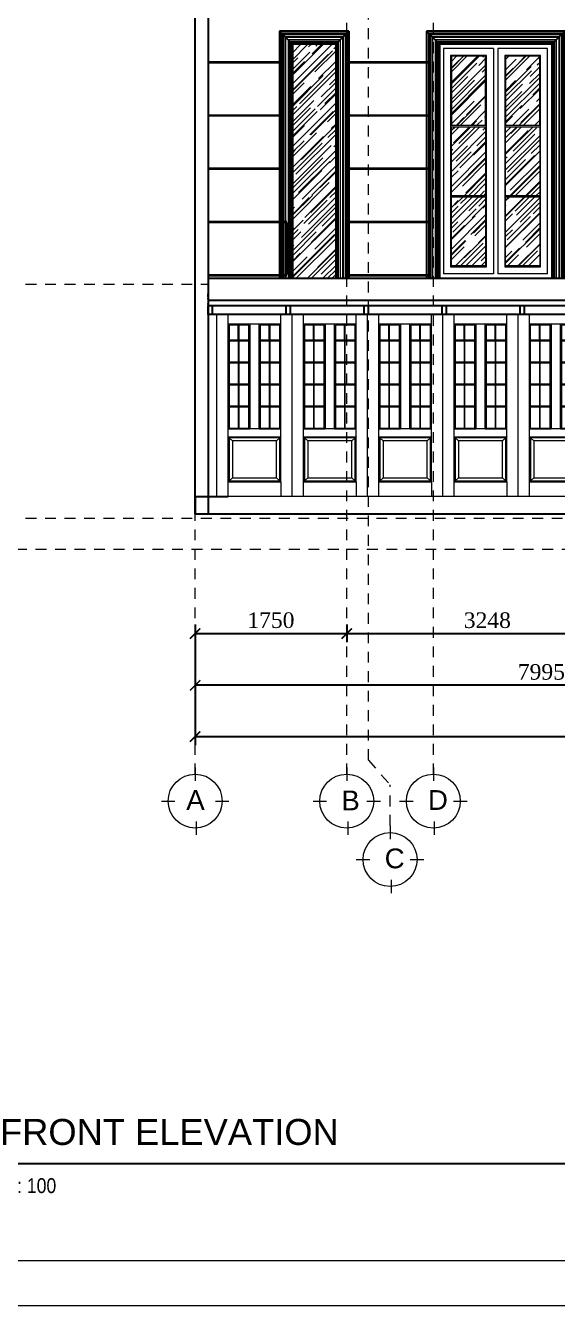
# Model space of a CAD drawing. Header units: millimetres. Extents: x -9564 to 494436, y -140371 to 4257.
# Drawn here: x 105.46 to 111.6, y 101.31 to 116.08 of the extents above; entities that cross this region are included whole.
import ezdxf
from ezdxf.enums import TextEntityAlignment as Align

# ---------------------------------------------------------------- set-up
doc = ezdxf.new("R2010")
doc.units = ezdxf.units.MM
doc.header["$MEASUREMENT"] = 0
for name, pattern in [('DASHED2', [0.375, 0.25, -0.125]), ('HIDDEN2', [0.1875, 0.125, -0.0625]), ('SLD-Solid', [0])]:
    doc.linetypes.add(name, pattern=pattern)
doc.layers.get('DEFPOINTS').update_dxf_attribs({"lineweight": 18})
for name, color, linetype, lineweight in [('09-Arsiran', 8, 'Continuous', 5), ('AS', 8, 'HIDDEN2', 5), ('DOOR OPENING', 4, 'SLD-Solid', 5), ('LEGEND', 1, 'DASHED2', 50), ('XR-KOP A3_MOZART$0$A-TXTKOP', 3, 'Continuous', 5), ('XR-KOP A3_MOZART$0$KOP-A1$0$A-GRSKOP', 1, 'Continuous', 5)]:
    doc.layers.add(name, color=color, linetype=linetype, lineweight=lineweight)
doc.layers.add('NOT', color=1, linetype='Continuous')
doc.styles.add('HAND', font='ROMAND.SHX', dxfattribs={"width": 0.8, "height": 250})
doc.styles.add('NOTEXT1', font='arial.ttf')
doc.styles.add('NOTEXT2', font='arial.ttf')
doc.styles.add('NOTEXT4', font='arial.ttf')
doc.styles.get("Standard").update_dxf_attribs({"font": 'arial.ttf'})
doc.styles.add('style2', font='times.ttf', dxfattribs={"height": 0.18})
doc.styles.add('XR-KOP A3_MOZART$0$ROMAND', font='romand.shx', dxfattribs={"height": 2, "bigfont": 'bigfont.shx'})
doc.dimstyles.new('ISO-25', dxfattribs={"dimtxt": 0.18, "dimasz": 0.12, "dimexe": 0.1, "dimexo": 0.1, "dimgap": 0.0625, "dimtad": 1, "dimtoh": 1, "dimdec": 0, "dimlfac": 1000, "dimtxsty": 'style2', "dimblk": 'ARCHTICK', "dimcen": 0.15, "dimclrd": 1, "dimclre": 1, "dimclrt": 4, "dimadec": 0, "dimazin": 0, "dimtfac": 1, "dimtdec": 0, "dimtmove": 0, "dimatfit": 3, "dimldrblk": 'OBLIQUE', "dimfxl": 1, "dimarcsym": 0})

# ---------------------------------------------------------------- blocks, each defined once
blk = doc.blocks.new('hsdh')
at = {"layer": 'XR-KOP A3_MOZART$0$KOP-A1$0$A-GRSKOP', "color": 0, "linetype": 'Continuous', "lineweight": 5}
blk.add_lwpolyline([(145480, 82601), (107945, 82601), (107945, 56197), (145480, 56197)], close=True, dxfattribs=at)
at = {"layer": 'XR-KOP A3_MOZART$0$KOP-A1$0$A-GRSKOP', "color": 5, "linetype": 'Continuous', "lineweight": 5}
blk.add_lwpolyline([(145017, 82138), (108409, 82138), (108409, 56660), (145017, 56660)], close=True, dxfattribs=at)
blk = doc.blocks.new('NOT-28-ADI')
at = {"const_width": 50}
blk.add_lwpolyline([(-750, 0), (750, 0)], dxfattribs=at)
blk.add_circle((0, 0), 750)
at = {"layer": 'NOT'}
blk.add_line((750, 0), (12100, 0), dxfattribs=at)
at = {"color": 5, "style": 'NOTEXT4'}
for tag, p in [('JDL1', (988, 765)), ('JDL2', (988, 250))]:
    blk.add_attdef(tag, p, '', height=350, dxfattribs=at)
at = {"color": 5, "style": 'NOTEXT4', "width": 0.85}
blk.add_attdef('NO', text='', height=300, dxfattribs=at).set_placement((68, 360), align=Align.MIDDLE_CENTER)
at = {"style": 'NOTEXT1', "width": 0.85}
blk.add_attdef('REF.', text='', height=200, dxfattribs=at).set_placement((0, -190), align=Align.TOP_CENTER)
blk.add_attdef('SCALE', (1020, -398), '', height=200, dxfattribs=at)
blk.add_attdef('ROOM', text='', height=200, dxfattribs=at).set_placement((3715, -388), align=Align.RIGHT)
blk = doc.blocks.new('list')
for p, q in [((341.758, 201.809), (340.958, 201.809)), ((340.958, 201.809), (340.958, 201.461)), ((340.958, 201.809), (341.108, 201.659)), ((341.758, 201.809), (341.608, 201.659)), ((341.736, 201.787), (341.736, 198.959)), ((341.758, 201.809), (341.758, 201.461)), ((341.608, 201.659), (341.108, 201.659)), ((341.108, 201.659), (341.108, 198.959)), ((341.608, 201.659), (341.608, 198.959)), ((340.958, 201.461), (340.958, 201.446)), ((340.958, 201.446), (340.958, 200.846)), ((341.758, 201.461), (341.758, 201.446)), ((341.758, 201.446), (341.758, 200.846)), ((340.958, 200.846), (340.958, 200.831)), ((340.958, 200.831), (340.958, 200.231)), ((341.758, 200.846), (341.758, 200.831)), ((341.758, 200.831), (341.758, 200.231)), ((340.958, 200.231), (340.958, 200.216)), ((340.958, 200.216), (340.958, 199.616)), ((341.758, 200.231), (341.758, 200.216)), ((341.758, 200.216), (341.758, 199.616)), ((340.958, 199.616), (340.958, 199.601)), ((340.958, 199.601), (340.958, 198.959)), ((341.758, 199.616), (341.758, 199.601)), ((341.758, 199.601), (341.758, 198.959))]:
    blk.add_line(p, q)
at = {"layer": '09-Arsiran'}
for p, q in [((340.98, 201.787), (340.98, 198.959)), ((341.736, 201.787), (340.98, 201.787)), ((340.993, 201.775), (340.993, 198.959)), ((341.723, 201.775), (340.993, 201.775)), ((341, 201.767), (341, 198.959)), ((341.716, 201.767), (341, 201.767)), ((341.021, 201.746), (341.021, 198.959)), ((341.695, 201.746), (341.021, 201.746)), ((341.03, 201.737), (341.03, 198.959)), ((341.686, 201.737), (341.03, 201.737)), ((341.058, 201.709), (341.058, 198.959)), ((341.658, 201.709), (341.058, 201.709)), ((341.074, 201.693), (341.642, 201.693)), ((341.074, 198.959), (341.074, 201.693)), ((341.642, 198.959), (341.642, 201.693)), ((341.658, 201.709), (341.658, 198.959)), ((341.686, 201.737), (341.686, 198.959)), ((341.695, 201.746), (341.695, 198.959)), ((341.716, 201.767), (341.716, 198.959)), ((341.723, 201.775), (341.723, 198.959)), ((341.083, 201.685), (341.083, 198.959)), ((341.634, 201.685), (341.083, 201.685)), ((341.087, 201.68), (341.087, 198.959)), ((341.629, 201.68), (341.087, 201.68)), ((341.618, 201.67), (341.098, 201.67)), ((341.098, 201.67), (341.098, 198.959)), ((341.098, 201.67), (341.098, 198.959)), ((341.618, 201.67), (341.618, 198.959)), ((341.618, 201.67), (341.618, 198.959)), ((341.629, 201.68), (341.629, 198.959)), ((341.633, 201.685), (341.633, 198.959))]:
    blk.add_line(p, q, dxfattribs=at)
blk = doc.blocks.new('list1')
for p, q in [((333.255, 201.81), (331.655, 201.809)), ((331.655, 201.809), (331.655, 201.461)), ((331.655, 201.809), (331.806, 201.659)), ((333.255, 201.81), (333.105, 201.66)), ((333.255, 201.81), (333.255, 201.461)), ((333.106, 201.66), (331.806, 201.659)), ((331.806, 201.659), (331.806, 198.959)), ((333.105, 201.66), (333.105, 198.959)), ((331.655, 201.461), (331.655, 201.446)), ((331.655, 201.446), (331.655, 200.846)), ((333.255, 201.461), (333.255, 201.446)), ((333.255, 201.446), (333.255, 200.846)), ((331.655, 200.846), (331.655, 200.831)), ((331.655, 200.831), (331.655, 200.231)), ((333.255, 200.846), (333.255, 200.831)), ((333.255, 200.831), (333.255, 200.231)), ((331.655, 200.231), (331.655, 200.216)), ((331.655, 200.216), (331.655, 199.616)), ((333.255, 200.231), (333.255, 200.216)), ((333.255, 200.216), (333.255, 199.616)), ((331.655, 199.616), (331.655, 199.601)), ((331.655, 199.601), (331.655, 198.959)), ((333.255, 199.616), (333.255, 199.601)), ((333.255, 199.601), (333.255, 198.959))]:
    blk.add_line(p, q)
at = {"layer": '09-Arsiran'}
for p, q in [((333.233, 201.788), (331.678, 201.787)), ((331.678, 201.787), (331.678, 198.959)), ((331.69, 201.775), (331.69, 198.959)), ((333.221, 201.775), (331.69, 201.775)), ((333.214, 201.768), (331.697, 201.767)), ((331.697, 201.767), (331.697, 198.959)), ((333.192, 201.747), (331.719, 201.746)), ((331.719, 201.746), (331.719, 198.959)), ((333.183, 201.738), (331.727, 201.737)), ((331.727, 201.737), (331.727, 198.959)), ((333.155, 201.71), (331.756, 201.709)), ((331.756, 201.709), (331.756, 198.959)), ((331.772, 201.693), (333.139, 201.694)), ((331.772, 198.959), (331.772, 201.693)), ((333.139, 198.959), (333.139, 201.694)), ((333.155, 201.71), (333.155, 198.959)), ((333.183, 201.738), (333.183, 198.959)), ((333.192, 201.747), (333.192, 198.959)), ((333.214, 201.768), (333.214, 198.959)), ((333.221, 201.775), (333.221, 198.959)), ((333.233, 201.788), (333.233, 198.959)), ((331.78, 201.685), (331.78, 198.959)), ((333.131, 201.685), (331.78, 201.685)), ((333.126, 201.681), (331.785, 201.68)), ((331.785, 201.68), (331.785, 198.959)), ((333.116, 201.67), (331.795, 201.67)), ((331.795, 201.67), (331.795, 198.959)), ((331.795, 201.67), (331.795, 198.959)), ((333.116, 201.67), (333.116, 198.959)), ((333.116, 201.67), (333.116, 198.959)), ((333.126, 201.681), (333.126, 198.959)), ((333.131, 201.685), (333.131, 198.959))]:
    blk.add_line(p, q, dxfattribs=at)
blk = doc.blocks.new('henderson')
at = {"layer": 'DOOR OPENING'}
for p, q in [((341.086, 194.759), (341.105, 194.759)), ((341.105, 192.659), (341.105, 194.759)), ((341.105, 194.759), (341.235, 194.759)), ((341.235, 194.759), (341.844, 194.759)), ((341.235, 194.646), (341.235, 194.759)), ((341.844, 194.646), (341.844, 194.759)), ((341.844, 194.759), (341.937, 194.759)), ((341.937, 194.759), (341.975, 194.759)), ((341.975, 192.659), (341.975, 194.759)), ((341.975, 194.759), (341.987, 194.759)), ((341.486, 194.646), (341.235, 194.646)), ((341.235, 193.439), (341.235, 194.646)), ((341.246, 194.636), (341.246, 194.463)), ((341.35, 194.636), (341.246, 194.636)), ((341.361, 194.636), (341.35, 194.636)), ((341.35, 194.463), (341.35, 194.636)), ((341.475, 194.636), (341.361, 194.636)), ((341.361, 194.463), (341.361, 194.636)), ((341.475, 194.463), (341.475, 194.636)), ((341.594, 194.646), (341.486, 194.646)), ((341.486, 194.646), (341.486, 193.439)), ((341.844, 194.646), (341.594, 194.646)), ((341.594, 193.439), (341.594, 194.646)), ((341.605, 194.636), (341.605, 194.463)), ((341.708, 194.636), (341.605, 194.636)), ((341.719, 194.636), (341.708, 194.636)), ((341.708, 194.463), (341.708, 194.636)), ((341.833, 194.636), (341.719, 194.636)), ((341.719, 194.463), (341.719, 194.636)), ((341.833, 194.463), (341.833, 194.636)), ((341.844, 193.439), (341.844, 194.646)), ((341.246, 194.463), (341.246, 194.454)), ((341.35, 194.463), (341.246, 194.463)), ((341.246, 194.454), (341.246, 194.209)), ((341.246, 194.454), (341.35, 194.454)), ((341.361, 194.463), (341.35, 194.463)), ((341.35, 194.454), (341.35, 194.463)), ((341.35, 194.454), (341.35, 194.209)), ((341.35, 194.454), (341.361, 194.454)), ((341.361, 194.454), (341.361, 194.463)), ((341.475, 194.463), (341.361, 194.463)), ((341.361, 194.454), (341.475, 194.454)), ((341.361, 194.209), (341.361, 194.454)), ((341.475, 194.454), (341.475, 194.463)), ((341.475, 194.209), (341.475, 194.454)), ((341.605, 194.463), (341.605, 194.454)), ((341.708, 194.463), (341.605, 194.463)), ((341.605, 194.454), (341.605, 194.209)), ((341.605, 194.454), (341.708, 194.454)), ((341.719, 194.463), (341.708, 194.463)), ((341.708, 194.454), (341.708, 194.463)), ((341.708, 194.454), (341.708, 194.209)), ((341.708, 194.454), (341.719, 194.454)), ((341.719, 194.454), (341.719, 194.463)), ((341.833, 194.463), (341.719, 194.463)), ((341.719, 194.454), (341.833, 194.454)), ((341.719, 194.209), (341.719, 194.454)), ((341.833, 194.454), (341.833, 194.463)), ((341.833, 194.209), (341.833, 194.454)), ((341.246, 194.209), (341.246, 194.2)), ((341.35, 194.209), (341.246, 194.209)), ((341.246, 194.2), (341.246, 193.955)), ((341.246, 194.2), (341.35, 194.2)), ((341.361, 194.209), (341.35, 194.209)), ((341.35, 194.2), (341.35, 193.955)), ((341.35, 194.2), (341.361, 194.2)), ((341.475, 194.209), (341.361, 194.209)), ((341.361, 194.2), (341.475, 194.2)), ((341.361, 193.955), (341.361, 194.2)), ((341.475, 194.2), (341.475, 194.209)), ((341.475, 193.955), (341.475, 194.2)), ((341.605, 194.209), (341.605, 194.2)), ((341.708, 194.209), (341.605, 194.209)), ((341.605, 194.2), (341.605, 193.955)), ((341.605, 194.2), (341.708, 194.2)), ((341.719, 194.209), (341.708, 194.209)), ((341.708, 194.2), (341.708, 193.955)), ((341.708, 194.2), (341.719, 194.2)), ((341.833, 194.209), (341.719, 194.209)), ((341.719, 194.2), (341.833, 194.2)), ((341.719, 193.955), (341.719, 194.2)), ((341.833, 194.2), (341.833, 194.209)), ((341.833, 193.955), (341.833, 194.2)), ((341.246, 193.955), (341.246, 193.946)), ((341.35, 193.955), (341.246, 193.955)), ((341.246, 193.946), (341.246, 193.702)), ((341.246, 193.946), (341.35, 193.946)), ((341.361, 193.955), (341.35, 193.955)), ((341.35, 193.946), (341.35, 193.702)), ((341.35, 193.946), (341.361, 193.946)), ((341.475, 193.955), (341.361, 193.955)), ((341.361, 193.702), (341.361, 193.946)), ((341.361, 193.946), (341.475, 193.946)), ((341.475, 193.946), (341.475, 193.955)), ((341.475, 193.702), (341.475, 193.946)), ((341.605, 193.955), (341.605, 193.946)), ((341.708, 193.955), (341.605, 193.955)), ((341.605, 193.946), (341.605, 193.702)), ((341.605, 193.946), (341.708, 193.946)), ((341.719, 193.955), (341.708, 193.955)), ((341.708, 193.946), (341.708, 193.702)), ((341.708, 193.946), (341.719, 193.946)), ((341.833, 193.955), (341.719, 193.955)), ((341.719, 193.702), (341.719, 193.946)), ((341.719, 193.946), (341.833, 193.946)), ((341.833, 193.946), (341.833, 193.955)), ((341.833, 193.702), (341.833, 193.946)), ((341.246, 193.702), (341.246, 193.692)), ((341.35, 193.702), (341.246, 193.702)), ((341.246, 193.692), (341.246, 193.448)), ((341.246, 193.692), (341.35, 193.692)), ((341.361, 193.702), (341.35, 193.702)), ((341.35, 193.692), (341.361, 193.692)), ((341.35, 193.692), (341.35, 193.448)), ((341.475, 193.702), (341.361, 193.702)), ((341.361, 193.448), (341.361, 193.692)), ((341.361, 193.692), (341.475, 193.692)), ((341.475, 193.692), (341.475, 193.702)), ((341.475, 193.448), (341.475, 193.692)), ((341.605, 193.702), (341.605, 193.692)), ((341.708, 193.702), (341.605, 193.702)), ((341.605, 193.692), (341.605, 193.448)), ((341.605, 193.692), (341.708, 193.692)), ((341.719, 193.702), (341.708, 193.702)), ((341.708, 193.692), (341.719, 193.692)), ((341.708, 193.692), (341.708, 193.448)), ((341.833, 193.702), (341.719, 193.702)), ((341.719, 193.448), (341.719, 193.692)), ((341.719, 193.692), (341.833, 193.692)), ((341.833, 193.692), (341.833, 193.702)), ((341.833, 193.448), (341.833, 193.692)), ((341.235, 193.439), (341.486, 193.439)), ((341.235, 193.345), (341.235, 193.439)), ((341.246, 193.448), (341.35, 193.448)), ((341.35, 193.448), (341.361, 193.448)), ((341.361, 193.448), (341.475, 193.448)), ((341.594, 193.439), (341.486, 193.439)), ((341.594, 193.439), (341.844, 193.439)), ((341.605, 193.448), (341.708, 193.448)), ((341.708, 193.448), (341.719, 193.448)), ((341.719, 193.448), (341.833, 193.448)), ((341.844, 193.345), (341.844, 193.439)), ((341.235, 192.828), (341.235, 193.345)), ((341.235, 193.345), (341.844, 193.345)), ((341.235, 193.345), (341.241, 193.34)), ((341.241, 193.34), (341.241, 192.833)), ((341.241, 193.34), (341.247, 193.334)), ((341.839, 193.34), (341.241, 193.34)), ((341.833, 193.334), (341.247, 193.334)), ((341.287, 193.3), (341.247, 193.334)), ((341.247, 193.334), (341.247, 192.838)), ((341.793, 193.3), (341.287, 193.3)), ((341.287, 193.3), (341.287, 192.872)), ((341.833, 193.334), (341.793, 193.3)), ((341.793, 192.872), (341.793, 193.3)), ((341.833, 193.334), (341.839, 193.34)), ((341.833, 192.838), (341.833, 193.334)), ((341.844, 193.345), (341.839, 193.34)), ((341.839, 192.833), (341.839, 193.34)), ((341.844, 192.828), (341.844, 193.345)), ((341.235, 192.828), (341.241, 192.833)), ((341.235, 192.659), (341.235, 192.828)), ((341.235, 192.828), (341.844, 192.828)), ((341.241, 192.833), (341.247, 192.838)), ((341.241, 192.833), (341.839, 192.833)), ((341.247, 192.838), (341.287, 192.872)), ((341.247, 192.838), (341.833, 192.838)), ((341.287, 192.872), (341.793, 192.872)), ((341.833, 192.838), (341.793, 192.872)), ((341.839, 192.833), (341.833, 192.838)), ((341.839, 192.833), (341.844, 192.828)), ((341.844, 192.828), (341.844, 192.659)), ((341.235, 192.659), (341.105, 192.659)), ((341.844, 192.659), (341.235, 192.659)), ((341.975, 192.659), (341.844, 192.659))]:
    blk.add_line(p, q, dxfattribs=at)
blk = doc.blocks.new('_ArchTick')
at = {"color": 0, "linetype": 'ByBlock', "const_width": 0.15}
blk.add_lwpolyline([(-0.5, -0.5), (0.5, 0.5)], dxfattribs=at)
blk = doc.blocks.new('*D574')
at = {"color": 1, "lineweight": -2, "transparency": 16777216}
for p, q in [((330.567, 151.397), (330.567, 151.191)), ((332.317, 151.397), (332.317, 151.191)), ((330.567, 151.291), (332.317, 151.291))]:
    blk.add_line(p, q, dxfattribs=at)
at = {"layer": 'DEFPOINTS', "color": 0, "transparency": 16777216}
for p in [(330.567, 151.497), (332.317, 151.497), (332.317, 151.291)]:
    blk.add_point(p, dxfattribs=at)
at = {"color": 1, "lineweight": -2, "transparency": 16777216, "xscale": 0.12, "yscale": 0.12, "zscale": 0.12, "rotation": 180}
blk.add_blockref('_ArchTick', (330.567, 151.291), dxfattribs=at)
at = {"color": 1, "lineweight": -2, "transparency": 16777216, "xscale": 0.12, "yscale": 0.12, "zscale": 0.12}
blk.add_blockref('_ArchTick', (332.317, 151.291), dxfattribs=at)
at = {"color": 4, "transparency": 16777216, "insert": (331.442, 151.445), "char_height": 0.18, "attachment_point": 5, "style": 'style2'}
blk.add_mtext('1750', dxfattribs=at)
blk = doc.blocks.new('_Oblique')
at = {"color": 0, "linetype": 'ByBlock', "lineweight": -2}
blk.add_line((-0.5, -0.5), (0.5, 0.5), dxfattribs=at)
blk = doc.blocks.new('*D575')
at = {"color": 1, "lineweight": -2, "transparency": 16777216}
for p, q in [((332.317, 151.397), (332.317, 151.191)), ((335.565, 151.397), (335.565, 151.191)), ((332.317, 151.291), (335.565, 151.291))]:
    blk.add_line(p, q, dxfattribs=at)
at = {"layer": 'DEFPOINTS', "color": 0, "transparency": 16777216}
for p in [(332.317, 151.497), (335.565, 151.497), (335.565, 151.291)]:
    blk.add_point(p, dxfattribs=at)
at = {"color": 1, "lineweight": -2, "transparency": 16777216, "xscale": 0.12, "yscale": 0.12, "zscale": 0.12, "rotation": 180}
blk.add_blockref('_ArchTick', (332.317, 151.291), dxfattribs=at)
at = {"color": 1, "lineweight": -2, "transparency": 16777216, "xscale": 0.12, "yscale": 0.12, "zscale": 0.12}
blk.add_blockref('_ArchTick', (335.565, 151.291), dxfattribs=at)
at = {"color": 4, "transparency": 16777216, "insert": (333.941, 151.445), "char_height": 0.18, "attachment_point": 5, "style": 'style2'}
blk.add_mtext('3248', dxfattribs=at)
blk = doc.blocks.new('*D578')
at = {"color": 1, "lineweight": -2, "transparency": 16777216}
for p, q in [((330.567, 151.191), (330.567, 150.594)), ((338.562, 151.194), (338.562, 150.594)), ((338.562, 150.694), (330.567, 150.694))]:
    blk.add_line(p, q, dxfattribs=at)
at = {"layer": 'DEFPOINTS', "color": 0, "transparency": 16777216}
for p in [(330.567, 151.291), (338.562, 151.294), (330.567, 150.694)]:
    blk.add_point(p, dxfattribs=at)
at = {"color": 1, "lineweight": -2, "transparency": 16777216, "xscale": 0.12, "yscale": 0.12, "zscale": 0.12, "rotation": 180}
blk.add_blockref('_ArchTick', (330.567, 150.694), dxfattribs=at)
at = {"color": 1, "lineweight": -2, "transparency": 16777216, "xscale": 0.12, "yscale": 0.12, "zscale": 0.12}
blk.add_blockref('_ArchTick', (338.562, 150.694), dxfattribs=at)
at = {"color": 4, "transparency": 16777216, "insert": (334.565, 150.848), "char_height": 0.18, "attachment_point": 5, "style": 'style2'}
blk.add_mtext('7995', dxfattribs=at)
blk = doc.blocks.new('*D581')
at = {"color": 1, "lineweight": -2, "transparency": 16777216}
for p, q in [((330.567, 150.594), (330.567, 150.002)), ((348.212, 150.594), (348.212, 150.002)), ((330.567, 150.102), (348.212, 150.102))]:
    blk.add_line(p, q, dxfattribs=at)
at = {"layer": 'DEFPOINTS', "color": 0, "transparency": 16777216}
for p in [(330.567, 150.694), (348.212, 150.694), (348.212, 150.102)]:
    blk.add_point(p, dxfattribs=at)
at = {"color": 1, "lineweight": -2, "transparency": 16777216, "xscale": 0.12, "yscale": 0.12, "zscale": 0.12, "rotation": 180}
blk.add_blockref('_ArchTick', (330.567, 150.102), dxfattribs=at)
at = {"color": 1, "lineweight": -2, "transparency": 16777216, "xscale": 0.12, "yscale": 0.12, "zscale": 0.12}
blk.add_blockref('_ArchTick', (348.212, 150.102), dxfattribs=at)
at = {"color": 4, "transparency": 16777216, "insert": (339.39, 150.257), "char_height": 0.18, "attachment_point": 5, "style": 'style2'}
blk.add_mtext('17645', dxfattribs=at)
blk = doc.blocks.new('GS')
at = {"layer": '09-Arsiran'}
h = blk.add_hatch(dxfattribs=at)
h.set_pattern_fill('AR-RROOF', color=256, scale=0.005, angle=45)
h.set_pattern_definition([(45, (-15.7414, -44.29391), (0.107763073, 0.287368196), [1.905, -0.254, 0.635, -0.127]), (45, (-15.66686, -44.12957), (-0.20923997, 0.029634845), [0.381, -0.04191, 0.762, -0.09525]), (45, (-15.77283, -44.17268), (0.406805602, 0.527141034), [1.016, -0.1778, 0.508, -0.127])])
h.paths.add_polyline_path([(328.222, 157.225), (328.164, 157.225), (327.828, 157.225), (327.828, 156.432), (328.222, 156.432)])
h.paths.add_polyline_path([(327.828, 155.619), (328.222, 155.619), (328.222, 156.412), (327.828, 156.412)])
h.paths.add_polyline_path([(327.828, 155.599), (327.828, 154.805), (328.164, 154.805), (328.222, 154.805), (328.222, 155.599)])
h.paths.add_polyline_path([(327.203, 154.805), (327.454, 154.805), (327.598, 154.805), (327.598, 155.599), (327.454, 155.599), (327.203, 155.599)])
h.paths.add_polyline_path([(327.598, 156.412), (327.454, 156.412), (327.203, 156.412), (327.203, 155.619), (327.454, 155.619), (327.598, 155.619)])
h.paths.add_polyline_path([(327.203, 156.432), (327.454, 156.432), (327.598, 156.432), (327.598, 157.225), (327.454, 157.225), (327.203, 157.225)])
at = {"layer": 'DOOR OPENING'}
for p, q in [((327.063, 157.365), (327.063, 154.665)), ((328.364, 157.365), (327.063, 157.365)), ((328.364, 154.665), (328.364, 157.365)), ((327.113, 157.315), (327.113, 154.715)), ((327.688, 157.315), (327.113, 157.315)), ((327.688, 157.315), (327.688, 154.715)), ((327.738, 157.315), (327.738, 154.715)), ((328.312, 157.315), (327.738, 157.315)), ((328.312, 154.715), (328.312, 157.315)), ((327.828, 155.619), (328.222, 155.619)), ((328.222, 155.599), (327.828, 155.599)), ((327.688, 154.715), (327.113, 154.715)), ((328.312, 154.715), (327.738, 154.715)), ((328.364, 154.665), (327.063, 154.665))]:
    blk.add_line(p, q, dxfattribs=at)
for points in [[(327.193, 157.235), (327.193, 154.795), (327.608, 154.795), (327.608, 157.235)], [(327.454, 156.432), (327.598, 156.432), (327.598, 157.225), (327.454, 157.225), (327.203, 157.225), (327.203, 156.432)], [(327.818, 157.235), (327.818, 154.795), (328.232, 154.795), (328.232, 157.235)], [(328.222, 157.225), (328.164, 157.225), (327.828, 157.225), (327.828, 156.432), (328.222, 156.432)], [(327.598, 156.412), (327.598, 154.805), (327.454, 154.805), (327.203, 154.805), (327.203, 156.412), (327.454, 156.412)], [(328.222, 154.805), (328.164, 154.805), (327.828, 154.805), (327.828, 156.412), (328.222, 156.412)]]:
    blk.add_lwpolyline(points, close=True, dxfattribs=at)
for points in [[(327.203, 155.619), (327.454, 155.619), (327.598, 155.619)], [(327.598, 155.599), (327.454, 155.599), (327.203, 155.599)]]:
    blk.add_lwpolyline(points, dxfattribs=at)
blk = doc.blocks.new('A$C2a879c63')
at = {"layer": '09-Arsiran'}
h = blk.add_hatch(dxfattribs=at)
h.set_pattern_fill('AR-RROOF', color=256, scale=0.005, angle=45)
h.set_pattern_definition([(45, (-203.65577, -182.13734), (0.107763073, 0.287368196), [1.905, -0.254, 0.635, -0.127]), (45, (-203.58124, -181.973), (-0.20923997, 0.029634845), [0.381, -0.04191, 0.762, -0.09525]), (45, (-203.687205, -182.01611), (0.406805602, 0.527141034), [1.016, -0.1778, 0.508, -0.127])])
h.paths.add_polyline_path([(137.9521, 14.5608), (137.4524, 14.5608), (137.4524, 11.8601), (137.9521, 11.8601)])
for p, q in [((136.3295, 9.1401), (136.3295, 23.1426)), ((136.4796, 23.1426), (136.4796, 12.6601)), ((136.4796, 12.6601), (136.4796, 9.1401)), ((137.3894, 12.5021), (137.3894, 11.9021)), ((136.3295, 9.3401), (136.3295, 11.8871)), ((136.4796, 11.8601), (141.2195, 11.8601)), ((136.4795, 11.7951), (136.4795, 11.6051)), ((136.4795, 11.6757), (136.4795, 11.6783)), ((136.4795, 11.6711), (136.4795, 11.6748)), ((136.4795, 11.6689), (136.4795, 11.6704)), ((136.4795, 11.6649), (136.4795, 11.667)), ((136.4795, 11.6601), (136.4795, 11.6626)), ((136.4795, 11.6527), (136.4795, 11.6551)), ((136.4795, 11.6483), (136.4795, 11.6504)), ((136.4795, 11.6435), (136.4795, 11.6464)), ((136.4795, 11.6401), (136.4795, 11.6419)), ((136.4795, 11.6361), (136.4795, 11.6381)), ((136.4795, 11.632), (136.4795, 11.634)), ((136.4795, 11.6284), (136.4795, 11.6301)), ((136.4795, 11.6242), (136.4795, 11.627)), ((136.4795, 11.6213), (136.4795, 11.6229)), ((136.4795, 11.6173), (136.4795, 11.6194)), ((136.4795, 11.6128), (136.4795, 11.6151)), ((136.4795, 11.6088), (136.4795, 11.6107)), ((136.4795, 11.6042), (136.4795, 11.6072)), ((136.4795, 11.6051), (141.2195, 11.6051)), ((136.4795, 11.6051), (136.4795, 11.5401)), ((136.4795, 11.6013), (136.4795, 11.6029)), ((136.4795, 11.5973), (136.4795, 11.5994)), ((136.4795, 11.5928), (136.4795, 11.5951)), ((136.4795, 11.5888), (136.4795, 11.5907)), ((136.4795, 11.5846), (136.4795, 11.5872)), ((136.4795, 11.5808), (136.4795, 11.584)), ((136.4795, 11.5775), (136.4795, 11.5798)), ((136.4795, 11.5736), (136.4795, 11.5762)), ((136.4795, 11.5697), (136.4795, 11.5723)), ((136.4795, 11.5651), (136.4795, 11.5685)), ((136.4795, 11.5611), (136.4795, 11.5642)), ((136.4795, 11.5572), (136.4795, 11.5599)), ((136.4795, 11.5541), (136.4795, 11.5557)), ((136.4795, 11.5505), (136.4795, 11.5524)), ((136.4795, 11.5466), (136.4795, 11.5486)), ((136.4795, 11.5423), (136.4795, 11.5445)), ((136.5295, 11.5401), (136.4795, 11.5401)), ((136.4795, 11.4401), (136.4795, 11.5401)), ((136.5295, 11.4401), (136.5295, 11.5401)), ((137.3805, 11.5401), (136.5295, 11.5401)), ((137.4305, 11.5401), (137.3805, 11.5401)), ((137.3805, 11.4401), (137.3805, 11.5401)), ((137.4305, 11.4401), (137.4305, 11.5401)), ((138.2815, 11.5401), (137.4305, 11.5401)), ((138.3315, 11.5401), (138.2815, 11.5401)), ((138.2815, 11.4401), (138.2815, 11.5401)), ((138.3315, 11.4401), (138.3315, 11.5401)), ((139.1825, 11.5401), (138.3315, 11.5401)), ((139.2325, 11.5401), (139.1825, 11.5401)), ((139.1825, 11.4401), (139.1825, 11.5401)), ((139.2325, 11.4401), (139.2325, 11.5401)), ((140.0835, 11.5401), (139.2325, 11.5401)), ((140.1335, 11.5401), (140.0835, 11.5401)), ((140.0835, 11.4401), (140.0835, 11.5401)), ((140.1335, 11.4401), (140.1335, 11.5401)), ((141.1695, 11.5401), (140.1335, 11.5401)), ((141.2195, 11.4401), (136.4796, 11.4401)), ((136.3295, 9.3401), (136.71, 9.3401)), ((136.3295, 9.3401), (136.3295, 9.1401)), ((136.3295, 9.1401), (141.2345, 9.1401))]:
    blk.add_line(p, q)
for p, q in [((136.4795, 14.3621), (137.3023, 14.3621)), ((136.4795, 14.3471), (137.3023, 14.3471)), ((138.1023, 14.3621), (139.0245, 14.3621)), ((138.1023, 14.3471), (139.0245, 14.3471)), ((136.4795, 13.7471), (137.3023, 13.7471)), ((138.1023, 13.7471), (139.0245, 13.7471)), ((136.4795, 13.7321), (137.3023, 13.7321)), ((138.1023, 13.7321), (139.0245, 13.7321)), ((136.4795, 13.1321), (137.3023, 13.1321)), ((136.4795, 13.1171), (137.3023, 13.1171)), ((138.1023, 13.1321), (139.0245, 13.1321)), ((138.1023, 13.1171), (139.0245, 13.1171)), ((136.4795, 12.5171), (137.3894, 12.5171)), ((136.4795, 12.5021), (137.3894, 12.5021)), ((138.1023, 12.5171), (139.0245, 12.5171)), ((138.1023, 12.5021), (139.0245, 12.5021)), ((136.4795, 11.9021), (137.3894, 11.9021)), ((136.4795, 11.8871), (137.3894, 11.8871)), ((138.1023, 11.8871), (139.0245, 11.8871)), ((138.1045, 11.9021), (139.0245, 11.9021)), ((136.3295, 6.2112), (136.3295, 6.0555)), ((138.0795, 6.2112), (138.0795, 6.0555)), ((139.0795, 6.2112), (139.0795, 6.0555)), ((135.9402, 5.8219), (136.0959, 5.8219)), ((136.5631, 5.8219), (136.7188, 5.8219)), ((137.6902, 5.8219), (137.8459, 5.8219)), ((138.3131, 5.8219), (138.4688, 5.8219)), ((138.6902, 5.8219), (138.8459, 5.8219)), ((139.3131, 5.8219), (139.4688, 5.8219)), ((136.3406, 5.5885), (136.3406, 5.4327)), ((138.0906, 5.5885), (138.0906, 5.4327)), ((138.5795, 5.5369), (138.5795, 5.3812)), ((139.0906, 5.5885), (139.0906, 5.4327)), ((138.1902, 5.1476), (138.3459, 5.1476)), ((138.8131, 5.1476), (138.9688, 5.1476)), ((138.5906, 4.9142), (138.5906, 4.7585))]:
    blk.add_line(p, q, dxfattribs=at)
for centre in [(136.3295, 5.8219), (138.0795, 5.8219), (139.0795, 5.8219), (138.5795, 5.1476)]:
    blk.add_circle(centre, 0.3115, dxfattribs=at)
at = {"layer": 'AS'}
for p, q in [((136.3295, 6.1333), (136.3295, 23.614)), ((138.0795, 6.1333), (138.0795, 23.614)), ((138.3295, 6.2956), (138.3295, 23.614)), ((139.0795, 6.1333), (139.0795, 23.614)), ((134.3714, 11.7901), (136.4795, 11.7901)), ((134.3714, 9.0901), (154.1852, 9.0901)), ((133.5872, 8.7301), (155.6289, 8.7301)), ((138.3295, 6.2956), (138.5795, 6.0095)), ((138.5795, 5.5369), (138.5795, 6.0095))]:
    blk.add_line(p, q, dxfattribs=at)
for name, p in [('list', (-203.6558, -187.0985)), ('list1', (-192.6558, -187.0985)), ('GS', (-187.9144, -142.8039)), ('henderson', (-204.5255, -183.3185)), ('henderson', (-203.6558, -183.3185)), ('henderson', (-202.786, -183.3185)), ('henderson', (-201.9163, -183.3185)), ('henderson', (-201.0466, -183.3185))]:
    blk.add_blockref(name, p)
at = {"layer": 'LEGEND', "xscale": 0.00111896417510141, "yscale": 0.00111896417510141, "zscale": 0.00111896417510141}
blk.add_blockref('hsdh', (5.213, -62.8819), dxfattribs=at)
at = {"layer": 'NOT'}
ref = blk.add_blockref('NOT-28-ADI', (133.229, 1.6381), dxfattribs=dict(at, xscale=0.0008571428572759032, yscale=0.0008571428572759032, zscale=0.0008571428572759032))
ref.add_attrib('NO', '01', dxfattribs={"layer": '0', "color": 5, "height": 0.25714, "style": 'NOTEXT2', "width": 0.85}).set_placement((133.2874, 1.9464), align=Align.MIDDLE_CENTER)
ref.add_attrib('JDL2', 'FRONT ELEVATION', (134.0757, 1.8524), dxfattribs={"layer": '0', "color": 5, "height": 0.3, "style": 'NOTEXT2'})
ref.add_attrib('SCALE', '1 : 100', (134.1029, 1.297), dxfattribs={"layer": '0', "height": 0.17143, "style": 'NOTEXT1', "width": 0.85})
at = {"color": 4, "style": 'HAND'}
for tag, height, rotation, p in [('DRY.WASHER', 0.054, 0, (11.9366, 24.9122)), ('PATIO', 0.135, 0, (20.9666, 21.5696)), ('GENSET', 0.135, 0, (18.2157, 17.1045)), ('PLANTERBOX', 0.135, 90, (22.169, 13.2959)), ('PLANTERBOX', 0.135, 0, (18.5224, 11.5633)), ('PATIO', 0.135, 0, (400.0395, 10.821)), ('CARPORT', 0.135, 0, (12.157, 9.7744)), ('CARPORT', 0.135, 0, (20.6202, 9.7744))]:
    blk.add_attdef(tag, text='', height=height, rotation=rotation, dxfattribs=at).set_placement(p, align=Align.MIDDLE)
at = {"layer": '09-Arsiran', "color": 2, "char_height": 0.2281, "attachment_point": 1}
for s, insert in [('A', (136.2267, 5.9491)), ('B', (138.0176, 5.944)), ('D', (139.0176, 5.9491)), ('C', (138.5176, 5.2749))]:
    blk.add_mtext_dynamic_manual_height_columns(s, width=0.054257, gutter_width=1.1404, heights=[0], dxfattribs=dict(at, insert=insert))
at = {"layer": 'XR-KOP A3_MOZART$0$A-TXTKOP', "style": 'XR-KOP A3_MOZART$0$ROMAND'}
for tag, p in [('1:200', (37.0468, 3.1879)), ('1:100', (79.0468, 3.1879)), ('1:100', (121.0468, 3.1879)), ('1:100', (163.0468, 3.1879)), ('1:100', (205.0468, 3.1879)), ('1:100', (247.0468, 3.1879)), ('1:100', (289.0468, 3.1879)), ('1:100', (331.0468, 3.1879)), ('1:100', (373.0468, 3.1879)), ('1:100', (415.0468, 3.1879)), ('1:100', (457.0468, 3.1879)), ('1:100', (499.0468, 3.1879))]:
    blk.add_attdef(tag, text='', height=0.1296, dxfattribs=at).set_placement(p, align=Align.MIDDLE)
for base, p1, p2, picture, middle, set_off in [((138.0795, 7.7554), (136.3295, 7.9615), (138.0795, 7.9615), '*D574', (137.2045, 7.9097), (-194.2379, -143.5351)), ((141.327005, 7.755398), (138.079503, 7.961498), (141.327005, 7.961498), '*D575', (139.703254, 7.909456), (-194.237939, -143.535144)), ((136.3295, 7.1584), (144.3245, 7.7584), (136.3295, 7.7554), '*D578', (140.327, 7.3128), (-194.2379, -143.5351)), ((153.9745, 6.5671), (136.3295, 7.1584), (153.9745, 7.1584), '*D581', (145.152, 6.7215), (-194.2379, -143.5351))]:
    dim = blk.add_linear_dim(base=base, p1=p1, p2=p2, dimstyle='ISO-25')
    dim.commit()
    dim.dimension.update_dxf_attribs({"geometry": picture, "text_midpoint": middle, "insert": set_off})

msp = doc.modelspace()

# ---------------------------------------------------------------- block references
msp.add_blockref('A$C2a879c63', (-28.9148, 101.3058))

doc.saveas('drawing.dxf')
